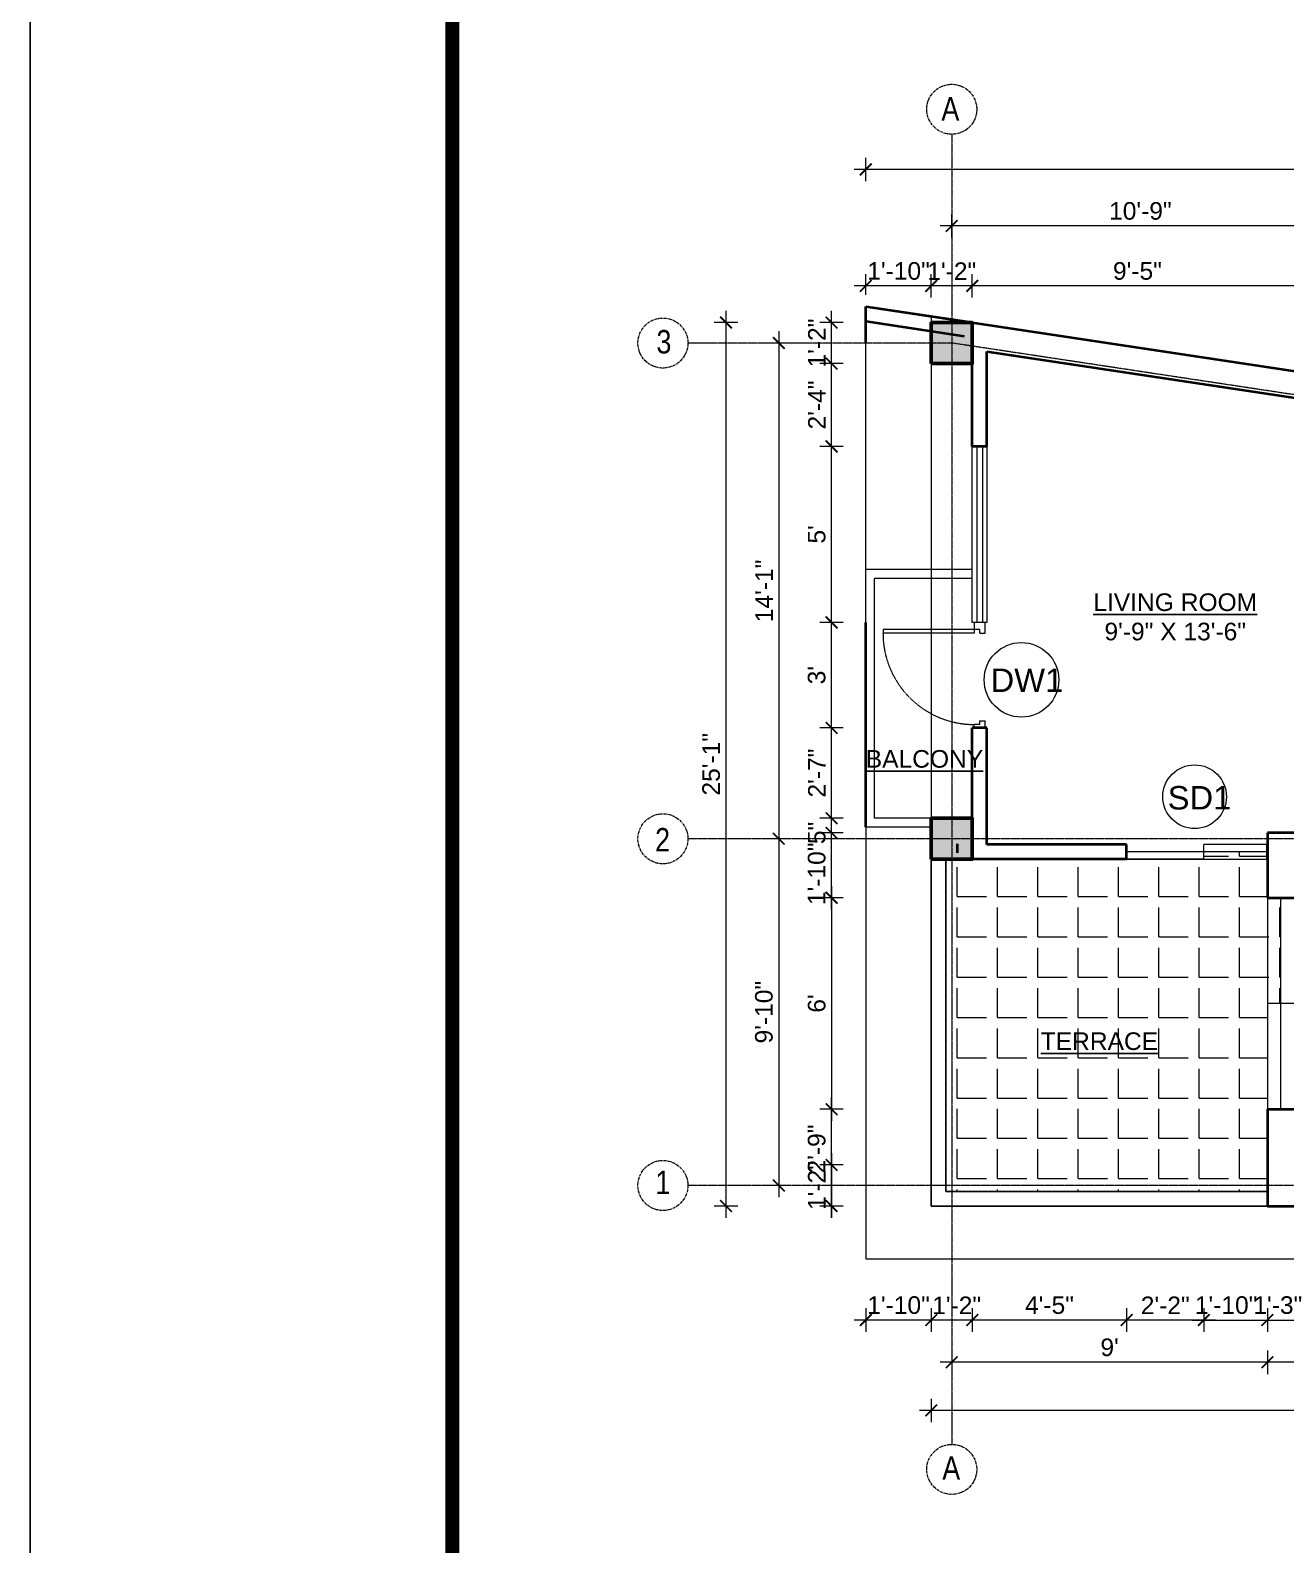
# Model space of a CAD drawing. Header units: inches. Extents: x 136316 to 139491, y -21083 to -17511.
# Drawn here: x 136316 to 136745, y -20324 to -19807 of the extents above; entities that cross this region are included whole.
import ezdxf

# ---------------------------------------------------------------- set-up
doc = ezdxf.new("R2010")
doc.units = ezdxf.units.IN
doc.header["$LTSCALE"] = 0.5
doc.header["$MEASUREMENT"] = 0
doc.header["$PDMODE"] = 66
doc.linetypes.add('CENTER', pattern=[2, 1.25, -0.25, 0.25, -0.25])
doc.linetypes.add('HIDDEN', pattern=[0.375, 0.25, -0.125])
for name, color, linetype, lineweight in [('Annotate-Lite.w', 177, 'Continuous', 9), ('Annotations-Bold.w', 177, 'Continuous', 13), ('C-COLUMN', 1, 'Continuous', 50), ('DIM', 4, 'Continuous', 5), ('DIM 1-100', 4, 'Continuous', 13), ('Door-Window.w', 4, 'Continuous', 15), ('HACTH', 253, 'Continuous', 9), ('PARAPET', 50, 'Continuous', 13), ('TEXT', 220, 'Continuous', 9), ('wall', 1, 'Continuous', 40), ('wall light', 6, 'Continuous', 25), ('window', 4, 'Continuous', 13)]:
    doc.layers.add(name, color=color, linetype=linetype, lineweight=lineweight)
doc.styles.add('ARAIL', font='ARIALN.TTF')
doc.styles.add('arial.', font='arial.ttf')
doc.styles.add('gaurav', font='arial.ttf')
doc.styles.get("Standard").update_dxf_attribs({"font": 'arial.ttf'})
doc.dimstyles.new('1 by 96', dxfattribs={"dimtxt": 6, "dimasz": 4, "dimexe": 4, "dimexo": 4, "dimgap": 2, "dimtad": 1, "dimdec": 0, "dimzin": 0, "dimdsep": 46, "dimlunit": 4, "dimtxsty": 'Standard', "dimblk": 'ARCHTICK', "dimcen": 0, "dimdle": 4, "dimadec": 0, "dimazin": 0, "dimtfac": 1, "dimtdec": 0, "dimtix": 1, "dimtofl": 0, "dimtmove": 1, "dimatfit": 3, "dimldrblk": 'ARCHTICK', "dimfxl": 4, "dimfxlon": 1, "dimtolj": 1, "dimtzin": 0, "dimlwd": -1, "dimlwe": -1, "dimarcsym": 0})

# ---------------------------------------------------------------- blocks, each defined once
blk = doc.blocks.new('3-0')
at = {"ltscale": 3}
for p, q in [((11063.05, 10097.68), (11065.97, 10099.9)), ((11065.25, 10097.81), (11066.71, 10098.92)), ((11065.97, 10099.9), (11066.71, 10098.92)), ((11063.05, 10097.68), (11064.53, 10095.73)), ((11065.99, 10096.84), (11064.53, 10095.73)), ((11065.99, 10096.84), (11065.25, 10097.81)), ((11085.5, 10074.13), (11110.32, 10092.96)), ((11086.24, 10073.15), (11111.05, 10091.97)), ((11111.05, 10091.97), (11110.32, 10092.96)), ((11084.04, 10073.02), (11082.57, 10071.91)), ((11084.04, 10073.02), (11084.78, 10072.04)), ((11084.78, 10072.04), (11086.24, 10073.15)), ((11086.24, 10073.15), (11085.5, 10074.13)), ((11087.72, 10071.2), (11086.24, 10073.15)), ((11082.57, 10071.91), (11084.79, 10068.98)), ((11084.79, 10068.98), (11087.72, 10071.2))]:
    blk.add_line(p, q, dxfattribs=at)
at = {"layer": 'Door-Window.w', "color": 9, "linetype": 'HIDDEN', "lineweight": 18}
blk.add_arc((11085.5, 10074.13), 31.16, 37.1906, 127.1465, dxfattribs=at)
blk = doc.blocks.new('_ArchTick')
at = {"color": 0, "linetype": 'ByBlock', "const_width": 0.15}
blk.add_lwpolyline([(-0.5, -0.5), (0.5, 0.5)], dxfattribs=at)
blk = doc.blocks.new('*D163')
at = {"layer": 'Defpoints', "color": 0, "transparency": 16777216}
for p in [(136637.74, -19894.51), (136637.74, -19921), (136750.39, -19926.12)]:
    blk.add_point(p, dxfattribs=at)
at = {"layer": 'DIM 1-100', "color": 0, "transparency": 16777216}
for p, q in [((136637.74, -19898.51), (136637.74, -19890.51)), ((136750.39, -19898.51), (136750.39, -19890.51)), ((136754.39, -19894.51), (136633.74, -19894.51))]:
    blk.add_line(p, q, dxfattribs=at)
at = {"layer": 'DIM 1-100', "color": 0, "transparency": 16777216, "xscale": 4, "yscale": 4, "zscale": 4, "rotation": 180}
blk.add_blockref('_ArchTick', (136637.74, -19894.51), dxfattribs=at)
at = {"layer": 'DIM 1-100', "color": 0, "transparency": 16777216, "xscale": 4, "yscale": 4, "zscale": 4}
blk.add_blockref('_ArchTick', (136750.39, -19894.51), dxfattribs=at)
at = {"layer": 'DIM 1-100', "color": 0, "transparency": 16777216, "insert": (136694.07, -19889.45), "char_height": 6, "attachment_point": 5}
blk.add_mtext('\\A1;9\'-5"', dxfattribs=at)
blk = doc.blocks.new('*D164')
at = {"layer": 'Defpoints', "color": 0, "transparency": 16777216}
for p in [(136623.74, -19894.51), (136623.74, -19921), (136637.74, -19921)]:
    blk.add_point(p, dxfattribs=at)
at = {"layer": 'DIM 1-100', "color": 0, "transparency": 16777216}
for p, q in [((136623.74, -19898.51), (136623.74, -19890.51)), ((136637.74, -19898.51), (136637.74, -19890.51)), ((136641.74, -19894.51), (136619.74, -19894.51))]:
    blk.add_line(p, q, dxfattribs=at)
at = {"layer": 'DIM 1-100', "color": 0, "transparency": 16777216, "xscale": 4, "yscale": 4, "zscale": 4, "rotation": 180}
blk.add_blockref('_ArchTick', (136623.74, -19894.51), dxfattribs=at)
at = {"layer": 'DIM 1-100', "color": 0, "transparency": 16777216, "xscale": 4, "yscale": 4, "zscale": 4}
blk.add_blockref('_ArchTick', (136637.74, -19894.51), dxfattribs=at)
at = {"layer": 'DIM 1-100', "color": 0, "transparency": 16777216, "insert": (136630.74, -19889.5), "char_height": 6, "attachment_point": 5}
blk.add_mtext('\\A1;1\'-2"', dxfattribs=at)
blk = doc.blocks.new('*D165')
at = {"layer": 'Defpoints', "color": 0, "transparency": 16777216}
for p in [(136601.41, -19894.51), (136601.41, -19901.51), (136623.74, -19921)]:
    blk.add_point(p, dxfattribs=at)
at = {"layer": 'DIM 1-100', "color": 0, "transparency": 16777216}
for p, q in [((136601.41, -19897.51), (136601.41, -19890.51)), ((136623.74, -19898.51), (136623.74, -19890.51)), ((136627.74, -19894.51), (136597.41, -19894.51))]:
    blk.add_line(p, q, dxfattribs=at)
at = {"layer": 'DIM 1-100', "color": 0, "transparency": 16777216, "xscale": 4, "yscale": 4, "zscale": 4, "rotation": 180}
blk.add_blockref('_ArchTick', (136601.41, -19894.51), dxfattribs=at)
at = {"layer": 'DIM 1-100', "color": 0, "transparency": 16777216, "xscale": 4, "yscale": 4, "zscale": 4}
blk.add_blockref('_ArchTick', (136623.74, -19894.51), dxfattribs=at)
at = {"layer": 'DIM 1-100', "color": 0, "transparency": 16777216, "insert": (136612.58, -19889.45), "char_height": 6, "attachment_point": 5}
blk.add_mtext('\\A1;1\'-10"', dxfattribs=at)
blk = doc.blocks.new('*D168')
at = {"layer": 'Defpoints', "color": 0, "transparency": 16777216}
for p in [(136630.74, -19874.04), (136630.74, -19914), (136759.39, -19938.12)]:
    blk.add_point(p, dxfattribs=at)
at = {"layer": 'DIM 1-100', "color": 0, "transparency": 16777216}
for p, q in [((136630.74, -19878.04), (136630.74, -19870.04)), ((136759.39, -19878.04), (136759.39, -19870.04)), ((136763.39, -19874.04), (136626.74, -19874.04))]:
    blk.add_line(p, q, dxfattribs=at)
at = {"layer": 'DIM 1-100', "color": 0, "transparency": 16777216, "xscale": 4, "yscale": 4, "zscale": 4, "rotation": 180}
blk.add_blockref('_ArchTick', (136630.74, -19874.04), dxfattribs=at)
at = {"layer": 'DIM 1-100', "color": 0, "transparency": 16777216, "xscale": 4, "yscale": 4, "zscale": 4}
blk.add_blockref('_ArchTick', (136759.39, -19874.04), dxfattribs=at)
at = {"layer": 'DIM 1-100', "color": 0, "transparency": 16777216, "insert": (136695.07, -19868.98), "char_height": 6, "attachment_point": 5}
blk.add_mtext('\\A1;10\'-9"', dxfattribs=at)
blk = doc.blocks.new('*D169')
at = {"layer": 'Defpoints', "color": 0, "transparency": 16777216}
for p in [(136601.41, -19854.79), (136601.41, -19901.51), (137025.42, -19965.53)]:
    blk.add_point(p, dxfattribs=at)
at = {"layer": 'DIM 1-100', "color": 0, "transparency": 16777216}
for p, q in [((136601.41, -19858.79), (136601.41, -19850.79)), ((137025.42, -19858.79), (137025.42, -19850.79)), ((137029.42, -19854.79), (136597.41, -19854.79))]:
    blk.add_line(p, q, dxfattribs=at)
at = {"layer": 'DIM 1-100', "color": 0, "transparency": 16777216, "xscale": 4, "yscale": 4, "zscale": 4, "rotation": 180}
blk.add_blockref('_ArchTick', (136601.41, -19854.79), dxfattribs=at)
at = {"layer": 'DIM 1-100', "color": 0, "transparency": 16777216, "xscale": 4, "yscale": 4, "zscale": 4}
blk.add_blockref('_ArchTick', (137025.42, -19854.79), dxfattribs=at)
at = {"layer": 'DIM 1-100', "color": 0, "transparency": 16777216, "insert": (136813.42, -19849.72), "char_height": 6, "attachment_point": 5}
blk.add_mtext('\\A1;35\'-4"', dxfattribs=at)
blk = doc.blocks.new('*D170')
at = {"layer": 'Defpoints', "color": 0, "transparency": 16777216}
for p in [(136750.39, -20194.29), (136589.74, -20208.29), (136750.39, -20208.29)]:
    blk.add_point(p, dxfattribs=at)
at = {"layer": 'DIM 1-100', "color": 0, "transparency": 16777216}
for p, q in [((136589.74, -20190.29), (136589.74, -20212.29)), ((136593.74, -20194.29), (136585.74, -20194.29)), ((136593.74, -20208.29), (136585.74, -20208.29))]:
    blk.add_line(p, q, dxfattribs=at)
at = {"layer": 'DIM 1-100', "color": 0, "transparency": 16777216, "xscale": 4, "yscale": 4, "zscale": 4}
for p, rotation in [((136589.74, -20194.29), 90), ((136589.74, -20208.29), 270)]:
    blk.add_blockref('_ArchTick', p, dxfattribs=dict(at, rotation=rotation))
at = {"layer": 'DIM 1-100', "color": 0, "transparency": 16777216, "insert": (136584.68, -20201.29), "char_height": 6, "attachment_point": 5, "rotation": 90}
blk.add_mtext('\\A1;1\'-2"', dxfattribs=at)
blk = doc.blocks.new('*D171')
at = {"layer": 'Defpoints', "color": 0, "transparency": 16777216}
for p in [(136623.74, -20083.06), (136571.74, -20201.29), (136757.39, -20201.29)]:
    blk.add_point(p, dxfattribs=at)
at = {"layer": 'DIM 1-100', "color": 0, "transparency": 16777216}
for p, q in [((136571.74, -20079.06), (136571.74, -20205.29)), ((136575.74, -20083.06), (136567.74, -20083.06)), ((136575.74, -20201.29), (136567.74, -20201.29))]:
    blk.add_line(p, q, dxfattribs=at)
at = {"layer": 'DIM 1-100', "color": 0, "transparency": 16777216, "xscale": 4, "yscale": 4, "zscale": 4}
for p, rotation in [((136571.74, -20083.06), 90), ((136571.74, -20201.29), 270)]:
    blk.add_blockref('_ArchTick', p, dxfattribs=dict(at, rotation=rotation))
at = {"layer": 'DIM 1-100', "color": 0, "transparency": 16777216, "insert": (136566.68, -20142.18), "char_height": 6, "attachment_point": 5, "rotation": 90}
blk.add_mtext('\\A1;9\'-10"', dxfattribs=at)
blk = doc.blocks.new('*D172')
at = {"layer": 'Defpoints', "color": 0, "transparency": 16777216}
for p in [(136553.74, -19907), (136623.74, -19907), (136623.74, -20208.29)]:
    blk.add_point(p, dxfattribs=at)
at = {"layer": 'DIM 1-100', "color": 0, "transparency": 16777216}
for p, q in [((136553.74, -20212.29), (136553.74, -19903)), ((136557.74, -19907), (136549.74, -19907)), ((136557.74, -20208.29), (136549.74, -20208.29))]:
    blk.add_line(p, q, dxfattribs=at)
at = {"layer": 'DIM 1-100', "color": 0, "transparency": 16777216, "xscale": 4, "yscale": 4, "zscale": 4}
for p, rotation in [((136553.74, -19907), 90), ((136553.74, -20208.29), 270)]:
    blk.add_blockref('_ArchTick', p, dxfattribs=dict(at, rotation=rotation))
at = {"layer": 'DIM 1-100', "color": 0, "transparency": 16777216, "insert": (136548.68, -20057.65), "char_height": 6, "attachment_point": 5, "rotation": 90}
blk.add_mtext('\\A1;25\'-1"', dxfattribs=at)
blk = doc.blocks.new('*D173')
at = {"layer": 'Defpoints', "color": 0, "transparency": 16777216}
for p in [(136589.74, -20175.29), (136738.39, -20175.29), (136750.39, -20208.29)]:
    blk.add_point(p, dxfattribs=at)
at = {"layer": 'DIM 1-100', "color": 0, "transparency": 16777216}
for p, q in [((136589.74, -20212.29), (136589.74, -20171.29)), ((136593.74, -20175.29), (136585.74, -20175.29)), ((136593.74, -20208.29), (136585.74, -20208.29))]:
    blk.add_line(p, q, dxfattribs=at)
at = {"layer": 'DIM 1-100', "color": 0, "transparency": 16777216, "xscale": 4, "yscale": 4, "zscale": 4}
for p, rotation in [((136589.74, -20175.29), 90), ((136589.74, -20208.29), 270)]:
    blk.add_blockref('_ArchTick', p, dxfattribs=dict(at, rotation=rotation))
at = {"layer": 'DIM 1-100', "color": 0, "transparency": 16777216, "insert": (136584.68, -20188.85), "char_height": 6, "attachment_point": 5, "rotation": 90}
blk.add_mtext('\\A1;2\'-9"', dxfattribs=at)
blk = doc.blocks.new('*D174')
at = {"layer": 'Defpoints', "color": 0, "transparency": 16777216}
for p in [(136589.74, -20081.06), (136750.39, -20081.06), (136738.39, -20103.18)]:
    blk.add_point(p, dxfattribs=at)
at = {"layer": 'DIM 1-100', "color": 0, "transparency": 16777216}
for p, q in [((136589.74, -20107.18), (136589.74, -20077.06)), ((136593.74, -20081.06), (136585.74, -20081.06)), ((136593.74, -20103.18), (136585.74, -20103.18))]:
    blk.add_line(p, q, dxfattribs=at)
at = {"layer": 'DIM 1-100', "color": 0, "transparency": 16777216, "xscale": 4, "yscale": 4, "zscale": 4}
for p, rotation in [((136589.74, -20081.06), 90), ((136589.74, -20103.18), 270)]:
    blk.add_blockref('_ArchTick', p, dxfattribs=dict(at, rotation=rotation))
at = {"layer": 'DIM 1-100', "color": 0, "transparency": 16777216, "insert": (136584.68, -20095), "char_height": 6, "attachment_point": 5, "rotation": 90}
blk.add_mtext('\\A1;1\'-10"', dxfattribs=at)
blk = doc.blocks.new('*D179')
at = {"layer": 'Defpoints', "color": 0, "transparency": 16777216}
for p in [(136589.74, -20076.06), (136623.74, -20076.06), (136738.39, -20081.06)]:
    blk.add_point(p, dxfattribs=at)
at = {"layer": 'DIM 1-100', "color": 0, "transparency": 16777216}
for p, q in [((136589.74, -20085.06), (136589.74, -20072.06)), ((136593.74, -20076.06), (136585.74, -20076.06)), ((136593.74, -20081.06), (136585.74, -20081.06))]:
    blk.add_line(p, q, dxfattribs=at)
at = {"layer": 'DIM 1-100', "color": 0, "transparency": 16777216, "xscale": 4, "yscale": 4, "zscale": 4}
for p, rotation in [((136589.74, -20076.06), 90), ((136589.74, -20081.06), 270)]:
    blk.add_blockref('_ArchTick', p, dxfattribs=dict(at, rotation=rotation))
at = {"layer": 'DIM 1-100', "color": 0, "transparency": 16777216, "insert": (136584.69, -20081.06), "char_height": 6, "attachment_point": 5, "rotation": 90}
blk.add_mtext('\\A1;5"', dxfattribs=at)
blk = doc.blocks.new('*D180')
at = {"layer": 'Defpoints', "color": 0, "transparency": 16777216}
for p in [(136589.74, -20045.26), (136642.74, -20045.26), (136623.74, -20076.06)]:
    blk.add_point(p, dxfattribs=at)
at = {"layer": 'DIM 1-100', "color": 0, "transparency": 16777216}
for p, q in [((136589.74, -20080.06), (136589.74, -20041.26)), ((136593.74, -20045.26), (136585.74, -20045.26)), ((136593.74, -20076.06), (136585.74, -20076.06))]:
    blk.add_line(p, q, dxfattribs=at)
at = {"layer": 'DIM 1-100', "color": 0, "transparency": 16777216, "xscale": 4, "yscale": 4, "zscale": 4}
for p, rotation in [((136589.74, -20045.26), 90), ((136589.74, -20076.06), 270)]:
    blk.add_blockref('_ArchTick', p, dxfattribs=dict(at, rotation=rotation))
at = {"layer": 'DIM 1-100', "color": 0, "transparency": 16777216, "insert": (136584.73, -20060.66), "char_height": 6, "attachment_point": 5, "rotation": 90}
blk.add_mtext('\\A1;2\'-7"', dxfattribs=at)
blk = doc.blocks.new('*D181')
at = {"layer": 'Defpoints', "color": 0, "transparency": 16777216}
for p in [(136589.74, -20009.26), (136642.74, -20009.26), (136642.74, -20045.26)]:
    blk.add_point(p, dxfattribs=at)
at = {"layer": 'DIM 1-100', "color": 0, "transparency": 16777216}
for p, q in [((136589.74, -20049.26), (136589.74, -20005.26)), ((136593.74, -20009.26), (136585.74, -20009.26)), ((136593.74, -20045.26), (136585.74, -20045.26))]:
    blk.add_line(p, q, dxfattribs=at)
at = {"layer": 'DIM 1-100', "color": 0, "transparency": 16777216, "xscale": 4, "yscale": 4, "zscale": 4}
for p, rotation in [((136589.74, -20009.26), 90), ((136589.74, -20045.26), 270)]:
    blk.add_blockref('_ArchTick', p, dxfattribs=dict(at, rotation=rotation))
at = {"layer": 'DIM 1-100', "color": 0, "transparency": 16777216, "insert": (136584.68, -20027.26), "char_height": 6, "attachment_point": 5, "rotation": 90}
blk.add_mtext("\\A1;3'", dxfattribs=at)
blk = doc.blocks.new('*D182')
at = {"layer": 'Defpoints', "color": 0, "transparency": 16777216}
for p in [(136589.74, -19949.26), (136642.74, -19949.26), (136642.74, -20009.26)]:
    blk.add_point(p, dxfattribs=at)
at = {"layer": 'DIM 1-100', "color": 0, "transparency": 16777216}
for p, q in [((136593.74, -19949.26), (136585.74, -19949.26)), ((136589.74, -20013.26), (136589.74, -19945.26)), ((136593.74, -20009.26), (136585.74, -20009.26))]:
    blk.add_line(p, q, dxfattribs=at)
at = {"layer": 'DIM 1-100', "color": 0, "transparency": 16777216, "xscale": 4, "yscale": 4, "zscale": 4}
for p, rotation in [((136589.74, -19949.26), 90), ((136589.74, -20009.26), 270)]:
    blk.add_blockref('_ArchTick', p, dxfattribs=dict(at, rotation=rotation))
at = {"layer": 'DIM 1-100', "color": 0, "transparency": 16777216, "insert": (136584.69, -19979.26), "char_height": 6, "attachment_point": 5, "rotation": 90}
blk.add_mtext("\\A1;5'", dxfattribs=at)
blk = doc.blocks.new('*D183')
at = {"layer": 'Defpoints', "color": 0, "transparency": 16777216}
for p in [(136589.74, -19921), (136623.74, -19921), (136642.74, -19949.26)]:
    blk.add_point(p, dxfattribs=at)
at = {"layer": 'DIM 1-100', "color": 0, "transparency": 16777216}
for p, q in [((136589.74, -19953.26), (136589.74, -19917)), ((136593.74, -19921), (136585.74, -19921)), ((136593.74, -19949.26), (136585.74, -19949.26))]:
    blk.add_line(p, q, dxfattribs=at)
at = {"layer": 'DIM 1-100', "color": 0, "transparency": 16777216, "xscale": 4, "yscale": 4, "zscale": 4}
for p, rotation in [((136589.74, -19921), 90), ((136589.74, -19949.26), 270)]:
    blk.add_blockref('_ArchTick', p, dxfattribs=dict(at, rotation=rotation))
at = {"layer": 'DIM 1-100', "color": 0, "transparency": 16777216, "insert": (136584.73, -19935.13), "char_height": 6, "attachment_point": 5, "rotation": 90}
blk.add_mtext('\\A1;2\'-4"', dxfattribs=at)
blk = doc.blocks.new('*D175')
at = {"layer": 'Defpoints', "color": 0, "transparency": 16777216}
for p in [(136589.74, -19907), (136623.74, -19907), (136623.74, -19921)]:
    blk.add_point(p, dxfattribs=at)
at = {"layer": 'DIM 1-100', "color": 0, "transparency": 16777216}
for p, q in [((136589.74, -19925), (136589.74, -19903)), ((136593.74, -19907), (136585.74, -19907)), ((136593.74, -19921), (136585.74, -19921))]:
    blk.add_line(p, q, dxfattribs=at)
at = {"layer": 'DIM 1-100', "color": 0, "transparency": 16777216, "xscale": 4, "yscale": 4, "zscale": 4}
for p, rotation in [((136589.74, -19907), 90), ((136589.74, -19921), 270)]:
    blk.add_blockref('_ArchTick', p, dxfattribs=dict(at, rotation=rotation))
at = {"layer": 'DIM 1-100', "color": 0, "transparency": 16777216, "insert": (136584.73, -19914), "char_height": 6, "attachment_point": 5, "rotation": 90}
blk.add_mtext('\\A1;1\'-2"', dxfattribs=at)
blk = doc.blocks.new('*D184')
at = {"layer": 'Defpoints', "color": 0, "transparency": 16777216}
for p in [(136623.74, -19914), (136571.74, -20083.06), (136623.74, -20083.06)]:
    blk.add_point(p, dxfattribs=at)
at = {"layer": 'DIM 1-100', "color": 0, "transparency": 16777216}
for p, q in [((136575.74, -19914), (136567.74, -19914)), ((136571.74, -19910), (136571.74, -20087.06)), ((136575.74, -20083.06), (136567.74, -20083.06))]:
    blk.add_line(p, q, dxfattribs=at)
at = {"layer": 'DIM 1-100', "color": 0, "transparency": 16777216, "xscale": 4, "yscale": 4, "zscale": 4}
for p, rotation in [((136571.74, -19914), 90), ((136571.74, -20083.06), 270)]:
    blk.add_blockref('_ArchTick', p, dxfattribs=dict(at, rotation=rotation))
at = {"layer": 'DIM 1-100', "color": 0, "transparency": 16777216, "insert": (136566.73, -19998.53), "char_height": 6, "attachment_point": 5, "rotation": 90}
blk.add_mtext('\\A1;14\'-1"', dxfattribs=at)
blk = doc.blocks.new('*D195')
at = {"layer": 'Defpoints', "color": 0, "transparency": 16777216}
for p in [(136716.72, -20090.06), (136738.39, -20090.06), (136738.39, -20247.17)]:
    blk.add_point(p, dxfattribs=at)
at = {"layer": 'window', "color": 0, "transparency": 16777216}
for p, q in [((136716.72, -20243.17), (136716.72, -20251.17)), ((136738.39, -20243.17), (136738.39, -20251.17)), ((136712.72, -20247.17), (136742.39, -20247.17))]:
    blk.add_line(p, q, dxfattribs=at)
at = {"layer": 'window', "color": 0, "transparency": 16777216, "xscale": 4, "yscale": 4, "zscale": 4, "rotation": 180}
blk.add_blockref('_ArchTick', (136716.72, -20247.17), dxfattribs=at)
at = {"layer": 'window', "color": 0, "transparency": 16777216, "xscale": 4, "yscale": 4, "zscale": 4}
blk.add_blockref('_ArchTick', (136738.39, -20247.17), dxfattribs=at)
at = {"layer": 'window', "color": 0, "transparency": 16777216, "insert": (136724.31, -20242.11), "char_height": 6, "attachment_point": 5}
blk.add_mtext('\\A1;1\'-10"', dxfattribs=at)
blk = doc.blocks.new('*D196')
at = {"layer": 'Defpoints', "color": 0, "transparency": 16777216}
for p in [(136690.39, -20090.06), (136716.72, -20090.06), (136690.39, -20247.17)]:
    blk.add_point(p, dxfattribs=at)
at = {"layer": 'DIM 1-100', "color": 0, "transparency": 16777216}
for p, q in [((136690.39, -20243.17), (136690.39, -20251.17)), ((136716.72, -20243.17), (136716.72, -20251.17)), ((136720.72, -20247.17), (136686.39, -20247.17))]:
    blk.add_line(p, q, dxfattribs=at)
at = {"layer": 'DIM 1-100', "color": 0, "transparency": 16777216, "xscale": 4, "yscale": 4, "zscale": 4, "rotation": 180}
blk.add_blockref('_ArchTick', (136690.39, -20247.17), dxfattribs=at)
at = {"layer": 'DIM 1-100', "color": 0, "transparency": 16777216, "xscale": 4, "yscale": 4, "zscale": 4}
blk.add_blockref('_ArchTick', (136716.72, -20247.17), dxfattribs=at)
at = {"layer": 'DIM 1-100', "color": 0, "transparency": 16777216, "insert": (136703.55, -20242.16), "char_height": 6, "attachment_point": 5}
blk.add_mtext('\\A1;2\'-2"', dxfattribs=at)
blk = doc.blocks.new('*D197')
at = {"layer": 'Defpoints', "color": 0, "transparency": 16777216}
for p in [(136637.74, -20090.06), (136690.39, -20090.06), (136637.74, -20247.17)]:
    blk.add_point(p, dxfattribs=at)
at = {"layer": 'DIM 1-100', "color": 0, "transparency": 16777216}
for p, q in [((136637.74, -20243.17), (136637.74, -20251.17)), ((136690.39, -20243.17), (136690.39, -20251.17)), ((136694.39, -20247.17), (136633.74, -20247.17))]:
    blk.add_line(p, q, dxfattribs=at)
at = {"layer": 'DIM 1-100', "color": 0, "transparency": 16777216, "xscale": 4, "yscale": 4, "zscale": 4, "rotation": 180}
blk.add_blockref('_ArchTick', (136637.74, -20247.17), dxfattribs=at)
at = {"layer": 'DIM 1-100', "color": 0, "transparency": 16777216, "xscale": 4, "yscale": 4, "zscale": 4}
blk.add_blockref('_ArchTick', (136690.39, -20247.17), dxfattribs=at)
at = {"layer": 'DIM 1-100', "color": 0, "transparency": 16777216, "insert": (136664.07, -20242.12), "char_height": 6, "attachment_point": 5}
blk.add_mtext('\\A1;4\'-5"', dxfattribs=at)
blk = doc.blocks.new('*D198')
at = {"layer": 'Defpoints', "color": 0, "transparency": 16777216}
for p in [(136623.74, -20090.06), (136637.74, -20090.06), (136623.74, -20247.17)]:
    blk.add_point(p, dxfattribs=at)
at = {"layer": 'DIM 1-100', "color": 0, "transparency": 16777216}
for p, q in [((136623.74, -20243.17), (136623.74, -20251.17)), ((136637.74, -20243.17), (136637.74, -20251.17)), ((136641.74, -20247.17), (136619.74, -20247.17))]:
    blk.add_line(p, q, dxfattribs=at)
at = {"layer": 'DIM 1-100', "color": 0, "transparency": 16777216, "xscale": 4, "yscale": 4, "zscale": 4, "rotation": 180}
blk.add_blockref('_ArchTick', (136623.74, -20247.17), dxfattribs=at)
at = {"layer": 'DIM 1-100', "color": 0, "transparency": 16777216, "xscale": 4, "yscale": 4, "zscale": 4}
blk.add_blockref('_ArchTick', (136637.74, -20247.17), dxfattribs=at)
at = {"layer": 'DIM 1-100', "color": 0, "transparency": 16777216, "insert": (136632.4, -20242.16), "char_height": 6, "attachment_point": 5}
blk.add_mtext('\\A1;1\'-2"', dxfattribs=at)
blk = doc.blocks.new('*D199')
at = {"layer": 'Defpoints', "color": 0, "transparency": 16777216}
for p in [(136601.41, -20079.06), (136623.74, -20090.06), (136601.41, -20247.17)]:
    blk.add_point(p, dxfattribs=at)
at = {"layer": 'DIM 1-100', "color": 0, "transparency": 16777216}
for p, q in [((136601.41, -20243.17), (136601.41, -20251.17)), ((136623.74, -20243.17), (136623.74, -20251.17)), ((136627.74, -20247.17), (136597.41, -20247.17))]:
    blk.add_line(p, q, dxfattribs=at)
at = {"layer": 'DIM 1-100', "color": 0, "transparency": 16777216, "xscale": 4, "yscale": 4, "zscale": 4, "rotation": 180}
blk.add_blockref('_ArchTick', (136601.41, -20247.17), dxfattribs=at)
at = {"layer": 'DIM 1-100', "color": 0, "transparency": 16777216, "xscale": 4, "yscale": 4, "zscale": 4}
blk.add_blockref('_ArchTick', (136623.74, -20247.17), dxfattribs=at)
at = {"layer": 'DIM 1-100', "color": 0, "transparency": 16777216, "insert": (136612.58, -20242.11), "char_height": 6, "attachment_point": 5}
blk.add_mtext('\\A1;1\'-10"', dxfattribs=at)
blk = doc.blocks.new('*D201')
at = {"layer": 'Defpoints', "color": 0, "transparency": 16777216}
for p in [(136738.39, -20208.29), (136874.89, -20208.29), (136738.39, -20261.58)]:
    blk.add_point(p, dxfattribs=at)
at = {"layer": 'DIM 1-100', "color": 0, "transparency": 16777216}
for p, q in [((136738.39, -20257.58), (136738.39, -20265.58)), ((136874.89, -20257.58), (136874.89, -20265.58)), ((136878.89, -20261.58), (136734.39, -20261.58))]:
    blk.add_line(p, q, dxfattribs=at)
at = {"layer": 'DIM 1-100', "color": 0, "transparency": 16777216, "xscale": 4, "yscale": 4, "zscale": 4, "rotation": 180}
blk.add_blockref('_ArchTick', (136738.39, -20261.58), dxfattribs=at)
at = {"layer": 'DIM 1-100', "color": 0, "transparency": 16777216, "xscale": 4, "yscale": 4, "zscale": 4}
blk.add_blockref('_ArchTick', (136874.89, -20261.58), dxfattribs=at)
at = {"layer": 'DIM 1-100', "color": 0, "transparency": 16777216, "insert": (136806.64, -20256.51), "char_height": 6, "attachment_point": 5}
blk.add_mtext('\\A1;11\'-5"', dxfattribs=at)
blk = doc.blocks.new('*D202')
at = {"layer": 'Defpoints', "color": 0, "transparency": 16777216}
for p in [(136630.74, -20090.06), (136738.39, -20208.29), (136630.74, -20261.58)]:
    blk.add_point(p, dxfattribs=at)
at = {"layer": 'DIM 1-100', "color": 0, "transparency": 16777216}
for p, q in [((136630.74, -20257.58), (136630.74, -20265.58)), ((136738.39, -20257.58), (136738.39, -20265.58)), ((136742.39, -20261.58), (136626.74, -20261.58))]:
    blk.add_line(p, q, dxfattribs=at)
at = {"layer": 'DIM 1-100', "color": 0, "transparency": 16777216, "xscale": 4, "yscale": 4, "zscale": 4, "rotation": 180}
blk.add_blockref('_ArchTick', (136630.74, -20261.58), dxfattribs=at)
at = {"layer": 'DIM 1-100', "color": 0, "transparency": 16777216, "xscale": 4, "yscale": 4, "zscale": 4}
blk.add_blockref('_ArchTick', (136738.39, -20261.58), dxfattribs=at)
at = {"layer": 'DIM 1-100', "color": 0, "transparency": 16777216, "insert": (136684.57, -20256.51), "char_height": 6, "attachment_point": 5}
blk.add_mtext("\\A1;9'", dxfattribs=at)
blk = doc.blocks.new('*D176')
at = {"layer": 'Defpoints', "color": 0, "transparency": 16777216}
for p in [(136623.74, -20090.06), (137015.85, -20208.29), (136623.74, -20278.01)]:
    blk.add_point(p, dxfattribs=at)
at = {"layer": 'DIM 1-100', "color": 0, "transparency": 16777216}
for p, q in [((136623.74, -20274.01), (136623.74, -20282.01)), ((137015.85, -20274.01), (137015.85, -20282.01)), ((137019.85, -20278.01), (136619.74, -20278.01))]:
    blk.add_line(p, q, dxfattribs=at)
at = {"layer": 'DIM 1-100', "color": 0, "transparency": 16777216, "xscale": 4, "yscale": 4, "zscale": 4, "rotation": 180}
blk.add_blockref('_ArchTick', (136623.74, -20278.01), dxfattribs=at)
at = {"layer": 'DIM 1-100', "color": 0, "transparency": 16777216, "xscale": 4, "yscale": 4, "zscale": 4}
blk.add_blockref('_ArchTick', (137015.85, -20278.01), dxfattribs=at)
at = {"layer": 'DIM 1-100', "color": 0, "transparency": 16777216, "insert": (136819.8, -20272.95), "char_height": 6, "attachment_point": 5}
blk.add_mtext('\\A1;32\'-8"', dxfattribs=at)
blk = doc.blocks.new('*D203')
at = {"layer": 'Defpoints', "color": 0, "transparency": 16777216}
for p in [(136738.39, -20103.18), (136589.74, -20175.29), (136738.39, -20175.29)]:
    blk.add_point(p, dxfattribs=at)
at = {"layer": 'DIM 1-100', "color": 0, "transparency": 16777216}
for p, q in [((136589.74, -20099.18), (136589.74, -20179.29)), ((136593.74, -20103.18), (136585.74, -20103.18)), ((136593.74, -20175.29), (136585.74, -20175.29))]:
    blk.add_line(p, q, dxfattribs=at)
at = {"layer": 'DIM 1-100', "color": 0, "transparency": 16777216, "xscale": 4, "yscale": 4, "zscale": 4}
for p, rotation in [((136589.74, -20103.18), 90), ((136589.74, -20175.29), 270)]:
    blk.add_blockref('_ArchTick', p, dxfattribs=dict(at, rotation=rotation))
at = {"layer": 'DIM 1-100', "color": 0, "transparency": 16777216, "insert": (136584.68, -20139.24), "char_height": 6, "attachment_point": 5, "rotation": 90}
blk.add_mtext("\\A1;6'", dxfattribs=at)
blk = doc.blocks.new('*D204')
at = {"layer": 'Defpoints', "color": 0, "transparency": 16777216}
for p in [(136738.39, -20090.06), (136753.74, -20247.17), (136753.74, -20247.17)]:
    blk.add_point(p, dxfattribs=at)
at = {"layer": 'window', "color": 0, "transparency": 16777216}
for p, q in [((136738.39, -20243.17), (136738.39, -20251.17)), ((136753.74, -20247.17), (136753.74, -20243.17)), ((136734.39, -20247.17), (136757.74, -20247.17))]:
    blk.add_line(p, q, dxfattribs=at)
at = {"layer": 'window', "color": 0, "transparency": 16777216, "xscale": 4, "yscale": 4, "zscale": 4, "rotation": 180}
blk.add_blockref('_ArchTick', (136738.39, -20247.17), dxfattribs=at)
at = {"layer": 'window', "color": 0, "transparency": 16777216, "xscale": 4, "yscale": 4, "zscale": 4}
blk.add_blockref('_ArchTick', (136753.74, -20247.17), dxfattribs=at)
at = {"layer": 'window', "color": 0, "transparency": 16777216, "insert": (136741.96, -20242.11), "char_height": 6, "attachment_point": 5}
blk.add_mtext('\\A1;1\'-3"', dxfattribs=at)

msp = doc.modelspace()

# ---------------------------------------------------------------- hatches: boundary and pattern name
at = {"layer": 'C-COLUMN'}
h = msp.add_hatch(color=256, dxfattribs=at)
h.dxf.hatch_style = 1
h.paths.add_polyline_path([(136637.74, -19907), (136623.74, -19907), (136623.74, -19921), (136637.74, -19921)])
h = msp.add_hatch(color=256, dxfattribs=at)
h.dxf.hatch_style = 1
h.paths.add_polyline_path([(136637.74, -20076.06), (136623.74, -20076.06), (136623.74, -20090.06), (136637.74, -20090.06)])
at = {"layer": 'HACTH'}
h = msp.add_hatch(dxfattribs=at)
h.set_pattern_fill('ANGLE', color=256, scale=50)
h.set_pattern_definition([(360, (156432.595, 129112.283), (3e-15, 13.75), [10, -3.75]), (90, (156432.595, 129112.283), (-13.75, 4e-15), [10, -3.75])])
h.paths.add_polyline_path([(136738.39, -20139.24), (136742.89, -20139.24), (136742.89, -20103.18), (136738.39, -20103.18), (136738.39, -20087.56), (136716.72, -20087.56), (136716.72, -20090.06), (136690.39, -20090.06), (136637.74, -20090.06), (136628.74, -20090.06), (136628.74, -20203.29), (136738.39, -20203.29), (136738.39, -20175.29)])
h.paths.add_polyline_path([(136659.69, -20157.85), (136702.74, -20157.85), (136702.74, -20145.48), (136659.69, -20145.48)], flags=24)

# ---------------------------------------------------------------- linework, layer by layer
msp.add_lwpolyline([(136316.43, -21082.52), (136316.43, -18837.48), (139491.23, -18837.48), (139491.23, -21082.52)], close=True)
at = {"const_width": 4.8}
msp.add_lwpolyline([(139443.23, -21034.52), (139443.23, -18885.48), (136460.43, -18885.48), (136460.43, -21034.52)], close=True, dxfattribs=at)
at = {"layer": 'Annotate-Lite.w'}
for points in [[(136623.74, -20090.06), (136738.39, -20090.06), (136738.39, -20208.29), (137015.85, -20208.29), (137025.42, -19965.53), (136623.69, -19904.88), (136623.69, -20090.06)], [(136623.69, -19904.88), (136623.74, -20090.06), (136738.39, -20090.06), (136738.39, -20208.29), (136876.89, -20208.29), (136876.89, -20090.06), (136867.89, -20090.06)], [(136867.89, -20090.06), (136759.39, -20090.06), (136759.39, -19925.36), (136623.69, -19904.88)]]:
    msp.add_lwpolyline(points, dxfattribs=at)
at = {"layer": 'Annotate-Lite.w', "ltscale": 0.005}
for centre, radius in [((136654.51, -20028.86), 12.73), ((136713.58, -20068.72), 10.86)]:
    msp.add_circle(centre, radius, dxfattribs=at)
at = {"layer": 'Annotations-Bold.w', "linetype": 'CENTER', "ltscale": 0.3}
for p, q in [((136630.74, -19842.81), (136630.74, -20289.57)), ((137100.96, -20083.06), (136540.74, -20083.06)), ((137100.96, -20201.29), (136540.74, -20201.29))]:
    msp.add_line(p, q, dxfattribs=at)
msp.add_lwpolyline([(137100.96, -19972.47), (137017.95, -19972.47), (136874.89, -19950.86), (136757.39, -19933.12), (136630.74, -19914), (136540.74, -19914)], dxfattribs=at)
at = {"layer": 'Annotations-Bold.w', "linetype": 'CENTER', "ltscale": 1.5}
for centre in [(136630.74, -19834.28), (136532.21, -19914), (136532.21, -20083.06), (136532.21, -20201.29), (136630.74, -20298.1)]:
    msp.add_circle(centre, 8.53, dxfattribs=at)
at = {"layer": 'C-COLUMN'}
for points in [[(136623.74, -19921), (136637.74, -19921), (136637.74, -19907), (136623.74, -19907)], [(136623.74, -20090.06), (136637.74, -20090.06), (136637.74, -20076.06), (136623.74, -20076.06)]]:
    msp.add_lwpolyline(points, close=True, dxfattribs=at)
at = {"layer": 'DIM'}
for p, q in [((136639.24, -19949.26), (136639.24, -20009.26)), ((136639.24, -19949.26), (136639.24, -20009.26)), ((136641.24, -19949.26), (136641.24, -20009.26)), ((136641.24, -19949.26), (136641.24, -20009.26))]:
    msp.add_line(p, q, dxfattribs=at)
at = {"layer": 'HACTH', "ltscale": 100}
msp.add_line((136601.41, -19991.26), (136601.41, -19906.57), dxfattribs=at)
at = {"layer": 'PARAPET', "ltscale": 100}
for p, q in [((136601.41, -20079.06), (136601.41, -19991.26)), ((136637.74, -19991.26), (136601.41, -19991.26)), ((136604.41, -20076.06), (136604.41, -19994.26)), ((136637.74, -19994.26), (136604.41, -19994.26)), ((136623.74, -20079.06), (136601.41, -20079.06)), ((136601.41, -20079.06), (136601.41, -20226.29)), ((136623.74, -20076.06), (136604.41, -20076.06)), ((136601.41, -20226.29), (136753.22, -20226.29))]:
    msp.add_line(p, q, dxfattribs=at)
at = {"layer": 'wall'}
for p, q in [((136601.41, -19914), (136601.41, -19901.51)), ((136601.41, -19901.51), (136764.39, -19926.12)), ((136601.41, -19901.51), (136635.74, -19906.69)), ((136601.41, -19906.57), (136601.41, -19901.51)), ((136601.41, -19906.57), (136635, -19911.64)), ((136637.74, -19949.26), (136637.74, -19918.69)), ((136642.74, -19916.85), (136763.05, -19935.02)), ((136642.74, -19949.26), (136642.74, -19916.85)), ((136642.74, -19949.26), (136637.74, -19949.26)), ((136601.41, -20079.06), (136601.41, -20009.26)), ((136637.74, -20076.06), (136637.74, -20045.26)), ((136642.74, -20045.26), (136637.74, -20045.26)), ((136642.74, -20085.06), (136642.74, -20045.26)), ((136738.39, -20081.06), (136738.39, -20103.18)), ((136750.39, -20081.06), (136738.39, -20081.06)), ((136632.74, -20087.82), (136632.74, -20084.82)), ((136690.39, -20085.06), (136642.74, -20085.06)), ((136690.39, -20090.06), (136690.39, -20085.06)), ((136738.39, -20085.06), (136738.39, -20085.06)), ((136738.39, -20090.06), (136738.39, -20085.06)), ((136690.39, -20090.06), (136637.74, -20090.06)), ((136738.39, -20090.06), (136738.39, -20090.06)), ((136738.39, -20103.18), (136747.39, -20103.18)), ((136738.39, -20175.29), (136738.39, -20208.29)), ((136738.39, -20175.29), (136747.39, -20175.29)), ((136738.39, -20208.29), (136757.39, -20208.29))]:
    msp.add_line(p, q, dxfattribs=at)
at = {"layer": 'wall light'}
for p, q in [((136623.74, -20208.29), (136623.74, -20090.06)), ((136628.74, -20203.29), (136628.74, -20090.06)), ((136628.74, -20203.29), (136738.39, -20203.29)), ((136623.74, -20208.29), (136738.39, -20208.29))]:
    msp.add_line(p, q, dxfattribs=at)
at = {"layer": 'window'}
for p, q in [((136637.74, -20009.26), (136637.74, -19949.26)), ((136637.74, -20009.26), (136637.74, -19949.26)), ((136642.74, -19949.26), (136642.74, -20009.26)), ((136642.74, -19949.26), (136642.74, -20009.26)), ((136642.74, -20009.26), (136637.74, -20009.26)), ((136738.39, -20087.56), (136690.39, -20087.56)), ((136738.39, -20085.06), (136716.72, -20085.06)), ((136716.72, -20090.06), (136716.72, -20085.06)), ((136716.72, -20090.06), (136690.39, -20090.06)), ((136742.89, -20103.18), (136742.89, -20175.29)), ((136738.39, -20139.24), (136738.39, -20175.29)), ((136747.39, -20139.24), (136738.39, -20139.24))]:
    msp.add_line(p, q, dxfattribs=at)

# ---------------------------------------------------------------- block references
at = {"layer": 'Door-Window.w', "linetype": 'ByBlock', "xscale": 0.9997912369827213, "yscale": 0.9997912369827213, "zscale": 0.9997912369827213, "rotation": 142.8094047884902}
msp.add_blockref('3-0', (151555.84, -18688.7), dxfattribs=at)

# ---------------------------------------------------------------- texts
at = {"layer": 'Annotate-Lite.w', "ltscale": 0.005, "char_height": 8, "attachment_point": 1, "style": 'gaurav'}
for s, insert in [('DW1', (136643.96, -20024.99)), ('SD1', (136704.37, -20065.07))]:
    msp.add_mtext_dynamic_manual_height_columns(s, width=8, gutter_width=100, heights=[0], dxfattribs=dict(at, insert=insert))
at = {"layer": 'Annotations-Bold.w', "linetype": 'CENTER', "ltscale": 1.5, "char_height": 8, "attachment_point": 1, "style": 'ARAIL'}
for s, insert in [('A', (136627.21, -19830.14)), ('3', (136530, -19909.56)), ('2', (136529.56, -20079.39)), ('1', (136529.66, -20196.24)), ('A', (136627.51, -20293.64))]:
    msp.add_mtext_dynamic_manual_height_columns(s, width=6.5393, gutter_width=100, heights=[0], dxfattribs=dict(at, insert=insert))
at = {"layer": 'TEXT', "lineweight": -2, "char_height": 6, "width": 127.5059, "attachment_point": 5, "style": 'arial.'}
for s, insert in [('{\\LLIVING ROOM\\P}9\'-9" X 13\'-6"', (136706.96, -20007.42)), ('{\\LBALCONY}', (136621.43, -20055.85)), ('{\\LTERRACE}', (136681.09, -20152.12))]:
    msp.add_mtext(s, dxfattribs=dict(at, insert=insert))

# ---------------------------------------------------------------- dimensions: what is measured, and where the dimension line sits
at = {"layer": 'DIM 1-100'}
for base, p1, p2, picture, middle in [((136601.41, -19854.79), (137025.42, -19965.53), (136601.41, -19901.51), '*D169', (136813.42, -19849.72)), ((136630.74, -19874.04), (136759.39, -19938.12), (136630.74, -19914), '*D168', (136695.07, -19868.98)), ((136637.74, -19894.51), (136750.39, -19926.12), (136637.74, -19921), '*D163', (136694.07, -19889.45)), ((136623.74, -20278.01), (137015.85, -20208.29), (136623.74, -20090.06), '*D176', (136819.8, -20272.95)), ((136630.74, -20261.58), (136738.39, -20208.29), (136630.74, -20090.06), '*D202', (136684.57, -20256.51)), ((136637.74, -20247.17), (136690.39, -20090.06), (136637.74, -20090.06), '*D197', (136664.07, -20242.12)), ((136690.39, -20247.17), (136716.72, -20090.06), (136690.39, -20090.06), '*D196', (136703.55, -20242.16)), ((136738.39246448, -20261.57597243), (136874.89246448, -20208.29472243), (136738.39246448, -20208.29472243), '*D201', (136806.64246448, -20256.51253451))]:
    dim = msp.add_linear_dim(base=base, p1=p1, p2=p2, dimstyle='1 by 96', dxfattribs=at)
    dim.commit()
    dim.dimension.update_dxf_attribs({"geometry": picture, "text_midpoint": middle})
for base, p1, p2, picture, middle in [((136601.41, -19894.51), (136623.74, -19921), (136601.41, -19901.51), '*D165', (136612.58, -19894.51)), ((136623.74, -19894.51), (136637.74, -19921), (136623.74, -19921), '*D164', (136630.74, -19894.51)), ((136601.41, -20247.17), (136623.74, -20090.06), (136601.41, -20079.06), '*D199', (136612.58, -20247.17)), ((136623.74, -20247.17), (136637.74, -20090.06), (136623.74, -20090.06), '*D198', (136632.4, -20247.17))]:
    dim = msp.add_linear_dim(base=base, p1=p1, p2=p2, dimstyle='1 by 96', dxfattribs=at)
    dim.commit()
    dim.dimension.update_dxf_attribs({"geometry": picture, "text_midpoint": middle, "dimtype": 160})
for base, p1, p2, picture, middle in [((136553.74, -19907), (136623.74, -20208.29), (136623.74, -19907), '*D172', (136548.68, -20057.65)), ((136571.74, -20083.06), (136623.74, -19914), (136623.74, -20083.06), '*D184', (136566.73, -19998.53)), ((136589.74, -19921), (136642.74, -19949.26), (136623.74, -19921), '*D183', (136584.73, -19935.13)), ((136589.74, -19949.26), (136642.74, -20009.26), (136642.74, -19949.26), '*D182', (136584.69, -19979.26)), ((136589.74, -20009.26), (136642.74, -20045.26), (136642.74, -20009.26), '*D181', (136584.68, -20027.26)), ((136589.74, -20045.26), (136623.74, -20076.06), (136642.74, -20045.26), '*D180', (136584.73, -20060.66)), ((136571.74, -20201.29), (136623.74, -20083.06), (136757.39, -20201.29), '*D171', (136566.68, -20142.18)), ((136589.74, -20175.29), (136738.39, -20103.18), (136738.39, -20175.29), '*D203', (136584.68, -20139.24))]:
    dim = msp.add_linear_dim(base=base, p1=p1, p2=p2, angle=90, dimstyle='1 by 96', dxfattribs=at)
    dim.commit()
    dim.dimension.update_dxf_attribs({"geometry": picture, "text_midpoint": middle})
for base, p1, p2, picture, middle in [((136589.74, -19907), (136623.74, -19921), (136623.74, -19907), '*D175', (136589.74, -19914)), ((136589.74, -20076.06), (136738.39, -20081.06), (136623.74, -20076.06), '*D179', (136589.74, -20081.06)), ((136589.74, -20081.06), (136738.39, -20103.18), (136750.39, -20081.06), '*D174', (136589.74, -20095)), ((136589.74, -20175.29), (136750.39, -20208.29), (136738.39, -20175.29), '*D173', (136589.74, -20188.85)), ((136589.74, -20208.29), (136750.39, -20194.29), (136750.39, -20208.29), '*D170', (136589.69, -20201.29))]:
    dim = msp.add_linear_dim(base=base, p1=p1, p2=p2, angle=90, dimstyle='1 by 96', dxfattribs=at)
    dim.commit()
    dim.dimension.update_dxf_attribs({"geometry": picture, "text_midpoint": middle, "dimtype": 160})
at = {"layer": 'window'}
for base, p1, p2, picture, middle in [((136738.39, -20247.17), (136716.72, -20090.06), (136738.39, -20090.06), '*D195', (136724.31, -20247.17)), ((136753.74, -20247.17), (136738.39, -20090.06), (136753.74, -20247.17), '*D204', (136741.96, -20247.17))]:
    dim = msp.add_linear_dim(base=base, p1=p1, p2=p2, dimstyle='1 by 96', dxfattribs=at)
    dim.commit()
    dim.dimension.update_dxf_attribs({"geometry": picture, "text_midpoint": middle, "dimtype": 160})

doc.saveas('drawing.dxf')
